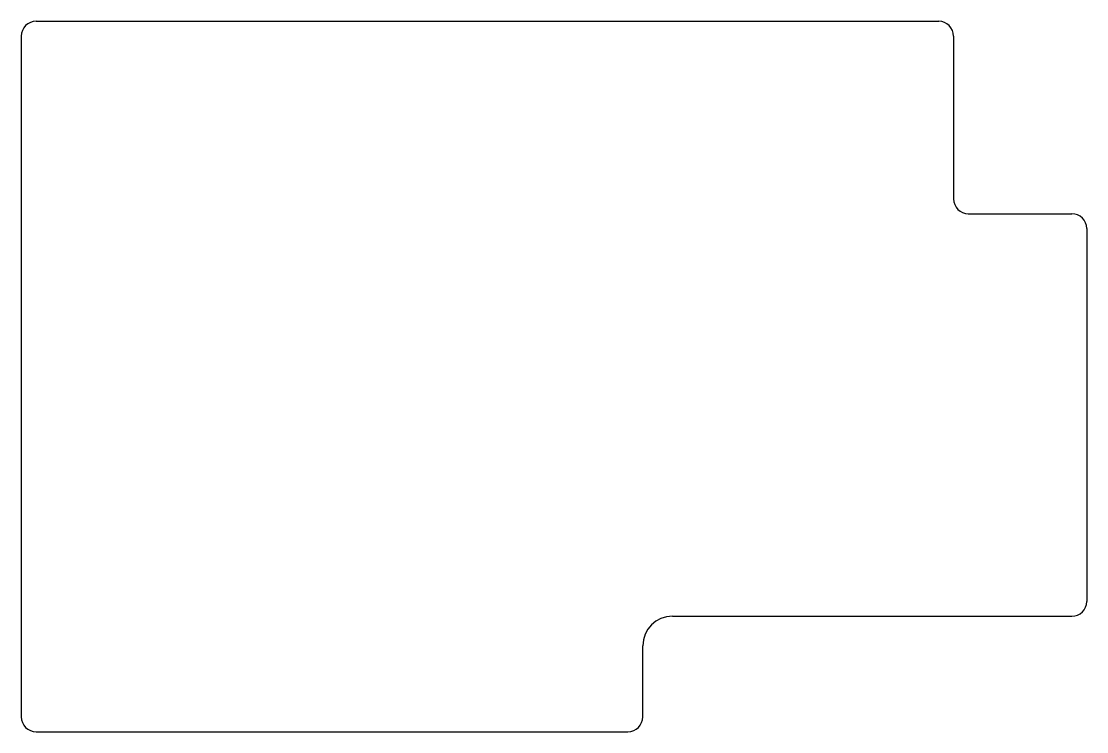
# Model space of a CAD drawing. Extents: x -36 to 36, y -55 to -7.
import ezdxf

# ---------------------------------------------------------------- set-up
doc = ezdxf.new("R2010")
doc.units = 0
doc.header["$MEASUREMENT"] = 0
doc.layers.add('VISIBLE', color=7, linetype='CONTINUOUS')

msp = doc.modelspace()

# ---------------------------------------------------------------- linework, layer by layer
at = {"layer": 'VISIBLE'}
for p, q in [((-35, -7), (26, -7)), ((-36, -8), (-36, -54)), ((27, -8), (27, -19)), ((28, -20), (35, -20)), ((36, -21), (36, -46.2)), ((8, -47.2), (35, -47.2)), ((6, -54), (6, -49.2)), ((-35, -55), (5, -55))]:
    msp.add_line(p, q, dxfattribs=at)
for centre, radius, start, end in [((-35, -8), 1, 90, 180), ((26, -8), 1, 0, 90), ((28, -19), 1, 180, 270), ((35, -21), 1, 0, 90), ((35, -46.2), 1, 270, 0), ((8, -49.2), 2, 90, 180), ((-35, -54), 1, 180, 270), ((5, -54), 1, 270, 0)]:
    msp.add_arc(centre, radius, start, end, dxfattribs=at)

doc.saveas('drawing.dxf')
